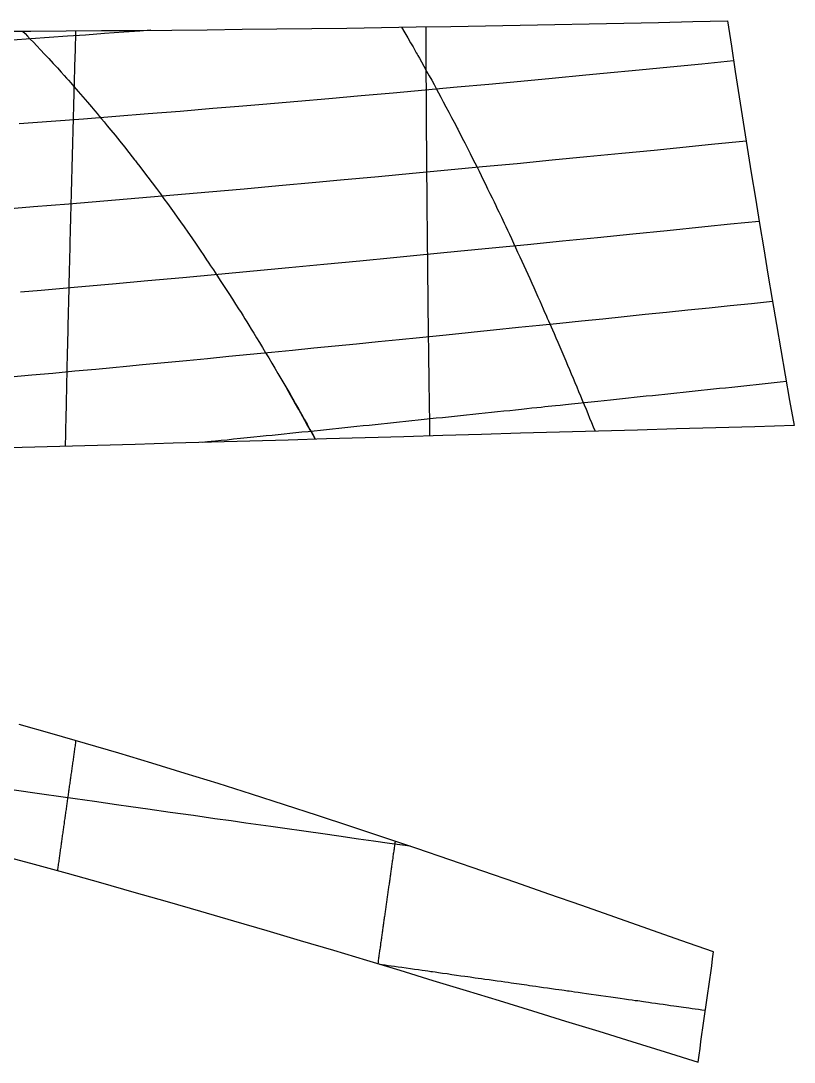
# Model space of a CAD drawing. Extents: x 0 to 10.8, y -3.3 to 3.4.
# Drawn here: x 3.274 to 4.234, y -2.164 to -0.873 of the extents above; entities that cross this region are included whole.
import ezdxf

# ---------------------------------------------------------------- set-up
doc = ezdxf.new("R2010")
doc.units = 0
doc.header["$MEASUREMENT"] = 0
for name, color, linetype in [('buttocks', 7, 'Continuous'), ('stations', 7, 'Continuous'), ('waterlines', 7, 'Continuous'), ('Борт', 7, 'Continuous'), ('Палуба', 7, 'Continuous')]:
    doc.layers.add(name, color=color, linetype=linetype)

msp = doc.modelspace()

# ---------------------------------------------------------------- linework, layer by layer
at = {"layer": 'buttocks', "color": 135}
for points in [[(3.2766, -0.8853), (3.2796, -0.8883), (3.2827, -0.8915), (3.2861, -0.8951), (3.29, -0.8991), (3.2942, -0.9035), (3.2988, -0.9084), (3.3038, -0.9137), (3.309, -0.9194), (3.3144, -0.9253), (3.3197, -0.9309), (3.3244, -0.9361), (3.3283, -0.9404), (3.3311, -0.9436), (3.3334, -0.9461), (3.3362, -0.9493), (3.3403, -0.9541), (3.3456, -0.9601), (3.3513, -0.9668), (3.3571, -0.9734), (3.3622, -0.9793), (3.3662, -0.984), (3.3691, -0.9875), (3.3717, -0.9906), (3.3745, -0.9939), (3.3778, -0.9979), (3.3816, -1.0026), (3.3861, -1.0081), (3.3913, -1.0145), (3.3971, -1.0217), (3.4029, -1.029), (3.4082, -1.0358), (3.4126, -1.0413), (3.4153, -1.0448), (3.4165, -1.0463), (3.4184, -1.0487), (3.4218, -1.0532), (3.4264, -1.0593), (3.4317, -1.0663), (3.4372, -1.0736), (3.4425, -1.0806), (3.4474, -1.0872), (3.4519, -1.0933), (3.4562, -1.0992), (3.4603, -1.1049), (3.4644, -1.1105), (3.4684, -1.1162), (3.4725, -1.122), (3.4768, -1.1281), (3.4814, -1.1347), (3.4864, -1.1419), (3.4917, -1.1496), (3.4968, -1.1571), (3.5013, -1.1637), (3.5048, -1.1689), (3.5067, -1.1717), (3.5077, -1.1731), (3.5098, -1.1763), (3.5132, -1.1815), (3.5176, -1.1882), (3.5226, -1.1957), (3.5276, -1.2034), (3.5324, -1.2108), (3.5368, -1.2177), (3.5408, -1.224), (3.5444, -1.2297), (3.5475, -1.2345), (3.55, -1.2386), (3.5523, -1.2422), (3.5547, -1.246), (3.5573, -1.2502), (3.5602, -1.2549), (3.5634, -1.2601), (3.5668, -1.2657), (3.5704, -1.2717), (3.5742, -1.2779), (3.578, -1.2842), (3.5819, -1.2907), (3.5858, -1.2971), (3.5896, -1.3035), (3.5933, -1.3098), (3.597, -1.3161), (3.6007, -1.3224), (3.6043, -1.3287), (3.6079, -1.335), (3.6116, -1.3413), (3.6152, -1.3476), (3.6188, -1.3539), (3.6224, -1.3603), (3.6259, -1.3666), (3.6295, -1.373), (3.633, -1.3793), (3.6365, -1.3857), (3.6395, -1.3909), (3.6344, -1.3819), (3.6292, -1.3728), (3.6241, -1.3638), (3.619, -1.3547), (3.6139, -1.3457), (3.6088, -1.3367), (3.6037, -1.3276)], [(3.7465, -0.8804), (3.7505, -0.8872), (3.7542, -0.8937), (3.7577, -0.8997), (3.7608, -0.9049), (3.7632, -0.9091), (3.7648, -0.912), (3.7658, -0.9137), (3.7669, -0.9156), (3.7688, -0.9189), (3.7713, -0.9235), (3.7743, -0.9289), (3.7776, -0.9348), (3.7809, -0.9407), (3.784, -0.9463), (3.7869, -0.9516), (3.7896, -0.9566), (3.7924, -0.9617), (3.7952, -0.967), (3.7983, -0.9728), (3.8017, -0.9791), (3.8052, -0.9858), (3.8086, -0.9923), (3.8117, -0.9982), (3.8142, -1.0028), (3.8157, -1.0058), (3.8163, -1.0069), (3.8173, -1.0088), (3.8192, -1.0126), (3.8219, -1.0179), (3.8251, -1.024), (3.8284, -1.0306), (3.8317, -1.0371), (3.8347, -1.0431), (3.8375, -1.0487), (3.8402, -1.054), (3.8427, -1.0591), (3.8453, -1.0642), (3.8479, -1.0696), (3.8506, -1.0751), (3.8534, -1.0809), (3.8561, -1.0865), (3.8588, -1.092), (3.8613, -1.0971), (3.8635, -1.1017), (3.8654, -1.1057), (3.8672, -1.1093), (3.8688, -1.1128), (3.8704, -1.1162), (3.8721, -1.1198), (3.8739, -1.1236), (3.8759, -1.1278), (3.878, -1.1323), (3.8803, -1.1373), (3.8828, -1.1426), (3.8854, -1.1482), (3.888, -1.1538), (3.8906, -1.1595), (3.8932, -1.1651), (3.8957, -1.1706), (3.8982, -1.176), (3.9006, -1.1814), (3.9031, -1.1868), (3.9056, -1.1922), (3.9081, -1.1978), (3.9106, -1.2035), (3.9132, -1.2092), (3.9156, -1.2147), (3.918, -1.22), (3.9202, -1.225), (3.9222, -1.2296), (3.9241, -1.2338), (3.9258, -1.2377), (3.9274, -1.2414), (3.9289, -1.2448), (3.9304, -1.2483), (3.932, -1.2519), (3.9337, -1.2559), (3.9357, -1.2605), (3.9379, -1.2656), (3.9403, -1.2711), (3.9428, -1.2769), (3.9453, -1.2827), (3.9478, -1.2885), (3.9502, -1.2942), (3.9526, -1.2997), (3.9549, -1.3052), (3.9571, -1.3105), (3.9594, -1.3159), (3.9617, -1.3213), (3.9639, -1.3267), (3.9662, -1.3322), (3.9685, -1.3377), (3.9708, -1.3432), (3.9731, -1.3487), (3.9754, -1.3542), (3.9776, -1.3597), (3.9799, -1.3652), (3.9821, -1.3706), (3.9844, -1.3761), (3.9866, -1.3816)], [(3.7572, -1.8965), (3.7315, -1.8929), (3.7119, -1.8901), (3.6931, -1.8875), (3.6689, -1.884), (3.6489, -1.8812), (3.6283, -1.8783), (3.599, -1.8741), (3.5846, -1.8721), (3.5535, -1.8677), (3.5354, -1.8651), (3.5151, -1.8623), (3.4886, -1.8585), (3.4594, -1.8544), (3.432, -1.8505), (3.4107, -1.8475), (3.3931, -1.845), (3.3656, -1.8411), (3.3417, -1.8377), (3.3267, -1.8356), (3.2977, -1.8315), (3.2662, -1.827)], [(3.7191, -2.0426), (3.7226, -2.0431), (3.7262, -2.0436), (3.7299, -2.0442), (3.7338, -2.0447), (3.7379, -2.0453), (3.7423, -2.0459), (3.7471, -2.0466), (3.7523, -2.0473), (3.7575, -2.0481), (3.7627, -2.0488), (3.7676, -2.0495), (3.7722, -2.0502), (3.776, -2.0507), (3.7791, -2.0511), (3.7813, -2.0515), (3.7831, -2.0517), (3.7851, -2.052), (3.7881, -2.0524), (3.7923, -2.053), (3.7973, -2.0537), (3.803, -2.0545), (3.8089, -2.0554), (3.8148, -2.0562), (3.8203, -2.057), (3.8251, -2.0577), (3.829, -2.0582), (3.8317, -2.0586), (3.8337, -2.0589), (3.8357, -2.0592), (3.8381, -2.0595), (3.8415, -2.06), (3.8456, -2.0606), (3.8501, -2.0612), (3.8551, -2.0619), (3.8602, -2.0626), (3.8653, -2.0633), (3.8701, -2.064), (3.8746, -2.0647), (3.8787, -2.0652), (3.8824, -2.0658), (3.8859, -2.0663), (3.8892, -2.0667), (3.8924, -2.0672), (3.8955, -2.0676), (3.8985, -2.0681), (3.9018, -2.0685), (3.9052, -2.069), (3.9089, -2.0695), (3.9131, -2.0701), (3.9177, -2.0708), (3.9226, -2.0715), (3.9277, -2.0722), (3.9327, -2.0729), (3.9375, -2.0736), (3.9418, -2.0742), (3.9454, -2.0747), (3.9483, -2.0751), (3.9504, -2.0754), (3.9524, -2.0757), (3.9547, -2.076), (3.9576, -2.0764), (3.9613, -2.077), (3.9657, -2.0776), (3.9707, -2.0783), (3.9761, -2.079), (3.9818, -2.0799), (3.9878, -2.0807), (3.9939, -2.0816), (4.0001, -2.0824), (4.0062, -2.0833), (4.0121, -2.0841), (4.0178, -2.085), (4.0232, -2.0857), (4.0281, -2.0864), (4.0326, -2.087), (4.0364, -2.0876), (4.0396, -2.088), (4.0421, -2.0884), (4.0443, -2.0887), (4.0466, -2.089), (4.0494, -2.0894), (4.0529, -2.0899), (4.057, -2.0905), (4.0616, -2.0912), (4.0665, -2.0918), (4.0713, -2.0925), (4.0761, -2.0932), (4.0804, -2.0938), (4.0842, -2.0944), (4.0875, -2.0948), (4.0905, -2.0953), (4.0934, -2.0957), (4.0964, -2.0961), (4.0996, -2.0965), (4.1031, -2.097), (4.1069, -2.0976), (4.1109, -2.0981), (4.115, -2.0987), (4.1192, -2.0993), (4.1235, -2.0999)]]:
    msp.add_lwpolyline(points, dxfattribs=at)
at = {"layer": 'stations', "color": 135}
for points in [[(3.3423, -0.8849), (3.3422, -0.89), (3.342, -0.8952), (3.3419, -0.9003), (3.3417, -0.9055), (3.3416, -0.9107), (3.3414, -0.9158), (3.3413, -0.921), (3.3411, -0.9261), (3.341, -0.9313), (3.3408, -0.9364), (3.3407, -0.9416), (3.3405, -0.9467), (3.3404, -0.9519), (3.3403, -0.957), (3.3401, -0.9622), (3.34, -0.9674), (3.3398, -0.9725), (3.3397, -0.9777), (3.3395, -0.9828), (3.3394, -0.988), (3.3393, -0.9931), (3.3391, -0.9983), (3.339, -1.0034), (3.3388, -1.0086), (3.3387, -1.0138), (3.3386, -1.0189), (3.3384, -1.0241), (3.3383, -1.0292), (3.3381, -1.0344), (3.338, -1.0395), (3.3379, -1.0447), (3.3377, -1.0498), (3.3376, -1.055), (3.3375, -1.0602), (3.3373, -1.0653), (3.3372, -1.0705), (3.3371, -1.0756), (3.3369, -1.0808), (3.3368, -1.0859), (3.3367, -1.0911), (3.3365, -1.0962), (3.3364, -1.1014), (3.3363, -1.1065), (3.3361, -1.1117), (3.336, -1.1169), (3.3359, -1.122), (3.3357, -1.1272), (3.3356, -1.1323), (3.3355, -1.1375), (3.3353, -1.1426), (3.3352, -1.1478), (3.3351, -1.1529), (3.335, -1.1581), (3.3348, -1.1633), (3.3347, -1.1684), (3.3346, -1.1736), (3.3344, -1.1787), (3.3343, -1.1839), (3.3342, -1.189), (3.3341, -1.1942), (3.3339, -1.1993), (3.3338, -1.2045), (3.3337, -1.2097), (3.3336, -1.2148), (3.3334, -1.22), (3.3333, -1.2251), (3.3332, -1.2303), (3.3331, -1.2354), (3.333, -1.2406), (3.3328, -1.2458), (3.3327, -1.2509), (3.3326, -1.2561), (3.3325, -1.2612), (3.3323, -1.2664), (3.3322, -1.2715), (3.3321, -1.2767), (3.332, -1.2818), (3.3319, -1.287), (3.3317, -1.2922), (3.3316, -1.2973), (3.3315, -1.3025), (3.3314, -1.3076), (3.3313, -1.3128), (3.3312, -1.3179), (3.331, -1.3231), (3.3309, -1.3282), (3.3308, -1.3334), (3.3307, -1.3386), (3.3306, -1.3437), (3.3305, -1.3489), (3.3304, -1.354), (3.3302, -1.3592), (3.3301, -1.3643), (3.33, -1.3695), (3.3299, -1.3747), (3.3298, -1.3798), (3.3297, -1.385), (3.3296, -1.3901), (3.3294, -1.3953), (3.3293, -1.4004)], [(3.7767, -0.8799), (3.7767, -0.885), (3.7767, -0.8901), (3.7767, -0.8953), (3.7768, -0.9004), (3.7768, -0.9055), (3.7768, -0.9107), (3.7768, -0.9158), (3.7768, -0.9209), (3.7768, -0.9261), (3.7769, -0.9312), (3.7769, -0.9363), (3.7769, -0.9415), (3.7769, -0.9466), (3.777, -0.9517), (3.777, -0.9569), (3.777, -0.962), (3.777, -0.9671), (3.7771, -0.9722), (3.7771, -0.9774), (3.7771, -0.9825), (3.7771, -0.9876), (3.7772, -0.9927), (3.7772, -0.9978), (3.7772, -1.003), (3.7773, -1.0082), (3.7773, -1.0134), (3.7773, -1.0186), (3.7774, -1.0238), (3.7774, -1.0289), (3.7774, -1.034), (3.7775, -1.0389), (3.7775, -1.0437), (3.7775, -1.0485), (3.7776, -1.0534), (3.7776, -1.0585), (3.7777, -1.0639), (3.7777, -1.0696), (3.7778, -1.0759), (3.7778, -1.0822), (3.7779, -1.0883), (3.7779, -1.0936), (3.7779, -1.0978), (3.778, -1.1005), (3.778, -1.1015), (3.778, -1.1032), (3.778, -1.1067), (3.7781, -1.1116), (3.7781, -1.1175), (3.7782, -1.1238), (3.7782, -1.1303), (3.7783, -1.1364), (3.7784, -1.1421), (3.7784, -1.1473), (3.7785, -1.1523), (3.7785, -1.1571), (3.7786, -1.1619), (3.7786, -1.1667), (3.7787, -1.1717), (3.7787, -1.1768), (3.7788, -1.1819), (3.7788, -1.1872), (3.7789, -1.1924), (3.7789, -1.1976), (3.779, -1.2028), (3.779, -1.2079), (3.7791, -1.2131), (3.7792, -1.2182), (3.7792, -1.2233), (3.7793, -1.2284), (3.7793, -1.2335), (3.7794, -1.2386), (3.7795, -1.2438), (3.7795, -1.2489), (3.7796, -1.254), (3.7797, -1.2592), (3.7797, -1.2643), (3.7798, -1.2694), (3.7799, -1.2746), (3.7799, -1.2797), (3.78, -1.2848), (3.7801, -1.29), (3.7801, -1.2951), (3.7802, -1.3002), (3.7803, -1.3053), (3.7803, -1.3105), (3.7804, -1.3156), (3.7805, -1.3207), (3.7805, -1.3259), (3.7806, -1.331), (3.7807, -1.3361), (3.7808, -1.3413), (3.7808, -1.3464), (3.7809, -1.3515), (3.781, -1.3567), (3.7811, -1.3618), (3.7811, -1.3669), (3.7812, -1.3721), (3.7813, -1.3772), (3.7814, -1.3823), (3.7814, -1.3875)], [(3.3425, -1.7655), (3.3423, -1.7671), (3.342, -1.7687), (3.3418, -1.7703), (3.3416, -1.7719), (3.3413, -1.7735), (3.3411, -1.7751), (3.3409, -1.7767), (3.3407, -1.7784), (3.3404, -1.78), (3.3402, -1.7816), (3.34, -1.7832), (3.3397, -1.7848), (3.3395, -1.7864), (3.3393, -1.788), (3.3391, -1.7896), (3.3388, -1.7913), (3.3386, -1.7929), (3.3384, -1.7945), (3.3381, -1.7961), (3.3379, -1.7977), (3.3377, -1.7993), (3.3375, -1.8009), (3.3372, -1.8025), (3.337, -1.8041), (3.3368, -1.8058), (3.3365, -1.8074), (3.3363, -1.809), (3.3361, -1.8106), (3.3359, -1.8122), (3.3356, -1.8138), (3.3354, -1.8154), (3.3352, -1.817), (3.335, -1.8187), (3.3347, -1.8203), (3.3345, -1.8219), (3.3343, -1.8235), (3.334, -1.8251), (3.3338, -1.8267), (3.3336, -1.8283), (3.3333, -1.8299), (3.3331, -1.8315), (3.3329, -1.8332), (3.3327, -1.8348), (3.3324, -1.8364), (3.3322, -1.838), (3.332, -1.8396), (3.3318, -1.8412), (3.3315, -1.8428), (3.3313, -1.8444), (3.3311, -1.846), (3.3308, -1.8477), (3.3306, -1.8493), (3.3304, -1.8509), (3.3302, -1.8525), (3.3299, -1.8541), (3.3297, -1.8557), (3.3295, -1.8573), (3.3292, -1.8589), (3.329, -1.8606), (3.3288, -1.8622), (3.3286, -1.8638), (3.3283, -1.8654), (3.3281, -1.867), (3.3279, -1.8686), (3.3276, -1.8702), (3.3274, -1.8718), (3.3272, -1.8734), (3.327, -1.8751), (3.3267, -1.8767), (3.3265, -1.8783), (3.3263, -1.8799), (3.326, -1.8815), (3.3258, -1.8831), (3.3256, -1.8847), (3.3254, -1.8863), (3.3251, -1.888), (3.3249, -1.8896), (3.3247, -1.8912), (3.3244, -1.8928), (3.3242, -1.8944), (3.324, -1.896), (3.3238, -1.8976), (3.3235, -1.8992), (3.3233, -1.9008), (3.3231, -1.9025), (3.3228, -1.9041), (3.3226, -1.9057), (3.3224, -1.9073), (3.3222, -1.9089), (3.3219, -1.9105), (3.3217, -1.9121), (3.3215, -1.9137), (3.3213, -1.9154), (3.3211, -1.917), (3.3208, -1.9186), (3.3206, -1.9202), (3.3204, -1.9218), (3.3202, -1.9234), (3.32, -1.925), (3.3198, -1.9267)], [(3.7177, -2.0422), (3.7179, -2.0407), (3.718, -2.0392), (3.7182, -2.0376), (3.7184, -2.0361), (3.7186, -2.0346), (3.7188, -2.0331), (3.719, -2.0316), (3.7192, -2.03), (3.7194, -2.0285), (3.7196, -2.027), (3.7198, -2.0255), (3.7201, -2.024), (3.7203, -2.0224), (3.7205, -2.0209), (3.7207, -2.0194), (3.7209, -2.0179), (3.7211, -2.0164), (3.7213, -2.0149), (3.7216, -2.0133), (3.7218, -2.0118), (3.722, -2.0103), (3.7222, -2.0088), (3.7224, -2.0073), (3.7226, -2.0058), (3.7229, -2.0042), (3.7231, -2.0027), (3.7233, -2.0012), (3.7235, -1.9997), (3.7237, -1.9982), (3.7239, -1.9966), (3.7241, -1.9951), (3.7244, -1.9936), (3.7246, -1.9921), (3.7248, -1.9906), (3.725, -1.9891), (3.7252, -1.9875), (3.7254, -1.986), (3.7256, -1.9845), (3.7259, -1.983), (3.7261, -1.9815), (3.7263, -1.98), (3.7265, -1.9784), (3.7267, -1.9769), (3.7269, -1.9754), (3.7272, -1.9739), (3.7274, -1.9724), (3.7276, -1.9708), (3.7278, -1.9693), (3.728, -1.9678), (3.7282, -1.9663), (3.7284, -1.9648), (3.7287, -1.9633), (3.7289, -1.9617), (3.7291, -1.9602), (3.7293, -1.9587), (3.7295, -1.9572), (3.7297, -1.9557), (3.73, -1.9541), (3.7302, -1.9526), (3.7304, -1.9511), (3.7306, -1.9496), (3.7308, -1.9481), (3.731, -1.9466), (3.7312, -1.945), (3.7315, -1.9435), (3.7317, -1.942), (3.7319, -1.9405), (3.7321, -1.939), (3.7323, -1.9375), (3.7325, -1.9359), (3.7328, -1.9344), (3.733, -1.9329), (3.7332, -1.9314), (3.7334, -1.9299), (3.7336, -1.9283), (3.7338, -1.9268), (3.734, -1.9253), (3.7343, -1.9238), (3.7345, -1.9223), (3.7347, -1.9208), (3.7349, -1.9192), (3.7351, -1.9177), (3.7353, -1.9162), (3.7355, -1.9147), (3.7358, -1.9132), (3.736, -1.9116), (3.7362, -1.9101), (3.7364, -1.9086), (3.7366, -1.9071), (3.7368, -1.9056), (3.737, -1.9041), (3.7373, -1.9025), (3.7375, -1.901), (3.7377, -1.8995), (3.7379, -1.898), (3.7381, -1.8965), (3.7383, -1.895), (3.7386, -1.8934), (3.7388, -1.8919), (3.739, -1.8904)]]:
    msp.add_lwpolyline(points, dxfattribs=at)
at = {"layer": 'waterlines', "color": 135}
for points in [[(3.4358, -0.8842), (3.422, -0.8852), (3.4021, -0.8867), (3.3781, -0.8884), (3.3547, -0.8901), (3.3323, -0.8917), (3.3097, -0.8933), (3.2868, -0.8949), (3.264, -0.8964)], [(4.1585, -0.9223), (4.1192, -0.9262), (4.0797, -0.93), (4.0415, -0.9337), (3.997, -0.9379), (3.9752, -0.94), (3.9333, -0.944), (3.8947, -0.9476), (3.855, -0.9513), (3.8154, -0.9549), (3.7759, -0.9585), (3.7362, -0.9621), (3.6966, -0.9656), (3.6566, -0.9691), (3.6179, -0.9725), (3.5746, -0.9762), (3.5449, -0.9787), (3.5124, -0.9814), (3.4718, -0.9848), (3.4322, -0.988), (3.3921, -0.9912), (3.3521, -0.9943), (3.3121, -0.9973), (3.2721, -1.0003)], [(4.1741, -1.0219), (4.1312, -1.0261), (4.0876, -1.0305), (4.06, -1.0332), (4.02, -1.0371), (3.9764, -1.0414), (3.9334, -1.0455), (3.8902, -1.0497), (3.847, -1.0538), (3.8038, -1.0579), (3.7602, -1.062), (3.718, -1.066), (3.6709, -1.0703), (3.6401, -1.0732), (3.5942, -1.0773), (3.5512, -1.0812), (3.5077, -1.085), (3.4642, -1.0888), (3.4208, -1.0925), (3.3773, -1.0962), (3.3338, -1.0998), (3.2902, -1.1033), (3.247, -1.1068)], [(4.1902, -1.1214), (4.1548, -1.1249), (4.1227, -1.1282), (4.0762, -1.1329), (4.0336, -1.1372), (3.9898, -1.1415), (3.9463, -1.1459), (3.9028, -1.1502), (3.8589, -1.1545), (3.8161, -1.1587), (3.7698, -1.1633), (3.7367, -1.1665), (3.6947, -1.1706), (3.65, -1.1748), (3.6067, -1.179), (3.5629, -1.1831), (3.5192, -1.1872), (3.4755, -1.1912), (3.4318, -1.1952), (3.3879, -1.1991), (3.345, -1.2029), (3.2994, -1.2069), (3.2741, -1.2091)], [(4.2069, -1.2208), (4.1806, -1.2235), (4.1543, -1.2262), (4.128, -1.2289), (4.1016, -1.2316), (4.0753, -1.2343), (4.0489, -1.237), (4.0226, -1.2397), (3.9963, -1.2424), (3.9698, -1.2451), (3.9431, -1.2478), (3.9177, -1.2504), (3.8917, -1.2531), (3.8606, -1.2563), (3.8365, -1.2587), (3.8253, -1.2598), (3.7976, -1.2627), (3.7689, -1.2656), (3.7435, -1.2681), (3.7174, -1.2707), (3.6907, -1.2734), (3.6643, -1.2761), (3.6379, -1.2787), (3.6115, -1.2813), (3.5851, -1.2839), (3.5587, -1.2865), (3.5322, -1.2891), (3.506, -1.2917), (3.48, -1.2942), (3.4525, -1.2968), (3.4254, -1.2994), (3.4053, -1.3013), (3.3883, -1.3029), (3.3672, -1.3049), (3.3412, -1.3073), (3.314, -1.3098), (3.2878, -1.3122), (3.2617, -1.3146)], [(4.224, -1.3201), (4.2164, -1.3209), (4.2089, -1.3216), (4.2014, -1.3224), (4.1938, -1.3232), (4.1863, -1.324), (4.1787, -1.3248), (4.1712, -1.3256), (4.1636, -1.3264), (4.1561, -1.3272), (4.1486, -1.328), (4.141, -1.3288), (4.1335, -1.3296), (4.1259, -1.3304), (4.1184, -1.3312), (4.1109, -1.3319), (4.1033, -1.3327), (4.0958, -1.3335), (4.0882, -1.3343), (4.0806, -1.3351), (4.073, -1.3359), (4.0654, -1.3367), (4.0578, -1.3375), (4.0502, -1.3383), (4.0427, -1.3391), (4.0353, -1.3399), (4.0279, -1.3407), (4.0205, -1.3414), (4.0131, -1.3422), (4.0056, -1.343), (3.998, -1.3438), (3.9902, -1.3446), (3.982, -1.3455), (3.9737, -1.3464), (3.9655, -1.3472), (3.9575, -1.3481), (3.9501, -1.3488), (3.9433, -1.3495), (3.9376, -1.3502), (3.9328, -1.3507), (3.9285, -1.3511), (3.9242, -1.3515), (3.9196, -1.352), (3.9142, -1.3526), (3.9083, -1.3532), (3.902, -1.3539), (3.8952, -1.3546), (3.8881, -1.3553), (3.8808, -1.3561), (3.8733, -1.3569), (3.8657, -1.3577), (3.858, -1.3585), (3.8503, -1.3593), (3.8426, -1.3601), (3.8349, -1.3609), (3.8273, -1.3617), (3.8198, -1.3625), (3.8122, -1.3633), (3.8047, -1.3641), (3.7972, -1.3649), (3.7897, -1.3656), (3.7821, -1.3664), (3.7745, -1.3672), (3.767, -1.368), (3.7594, -1.3688), (3.7518, -1.3696), (3.7442, -1.3704), (3.7367, -1.3712), (3.7291, -1.372), (3.7215, -1.3727), (3.714, -1.3735), (3.7064, -1.3743), (3.6989, -1.3751), (3.6913, -1.3759), (3.6838, -1.3767), (3.6763, -1.3774), (3.6687, -1.3782), (3.6611, -1.379), (3.6535, -1.3798), (3.6459, -1.3806), (3.6383, -1.3814), (3.6307, -1.3822), (3.6231, -1.3829), (3.6156, -1.3837), (3.6082, -1.3845), (3.6008, -1.3852), (3.5935, -1.386), (3.5861, -1.3867), (3.5787, -1.3875), (3.5711, -1.3883), (3.5633, -1.3891), (3.5551, -1.3899), (3.5467, -1.3908), (3.5383, -1.3916), (3.5302, -1.3925), (3.5227, -1.3932), (3.516, -1.3939), (3.5103, -1.3945), (3.5059, -1.3949), (3.5024, -1.3953), (3.4993, -1.3956)]]:
    msp.add_lwpolyline(points, dxfattribs=at)
at = {"layer": 'Борт', "color": 134}
for points in [[(3.243, -0.8855), (3.2869, -0.8852), (3.3307, -0.885), (3.3745, -0.8847), (3.4182, -0.8843), (3.4618, -0.8839), (3.5053, -0.8835), (3.5487, -0.883), (3.5921, -0.8825), (3.6354, -0.882), (3.6786, -0.8814), (3.7217, -0.8807), (3.7648, -0.8801), (3.8078, -0.8794), (3.8508, -0.8786), (3.8937, -0.8779), (3.9366, -0.8771), (3.9795, -0.8762), (4.0224, -0.8754), (4.0652, -0.8744), (4.1081, -0.8735), (4.1509, -0.8725), (4.1557, -0.9039), (4.1605, -0.9354), (4.1654, -0.9668), (4.1703, -0.9982), (4.1753, -1.0297), (4.1804, -1.0611), (4.1855, -1.0925), (4.1906, -1.1238), (4.1958, -1.1552), (4.2011, -1.1866), (4.2064, -1.218), (4.2117, -1.2493), (4.2171, -1.2807), (4.2226, -1.312), (4.228, -1.3433), (4.2336, -1.3747)], [(4.2336, -1.3747), (4.185, -1.376), (4.1364, -1.3774), (4.0878, -1.3787), (4.0393, -1.3801), (3.9908, -1.3815), (3.9424, -1.3828), (3.894, -1.3842), (3.8458, -1.3856), (3.7976, -1.387), (3.7495, -1.3884), (3.7015, -1.3898), (3.6536, -1.3911), (3.6058, -1.3925), (3.5582, -1.3939), (3.5108, -1.3953), (3.4635, -1.3966), (3.4163, -1.398), (3.3694, -1.3993), (3.3226, -1.4006), (3.276, -1.4019), (3.2296, -1.4031)]]:
    msp.add_lwpolyline(points, dxfattribs=at)
at = {"layer": 'Палуба', "color": 9}
msp.add_lwpolyline([(3.2493, -1.9074), (3.2907, -1.9186), (3.332, -1.93), (3.3733, -1.9415), (3.4146, -1.9532), (3.4559, -1.965), (3.4971, -1.9768), (3.5383, -1.9888), (3.5796, -2.001), (3.6208, -2.0132), (3.662, -2.0254), (3.7031, -2.0378), (3.7443, -2.0503), (3.7855, -2.0628), (3.8266, -2.0753), (3.8678, -2.0879), (3.9089, -2.1006), (3.9501, -2.1133), (3.9912, -2.126), (4.0323, -2.1388), (4.0735, -2.1515), (4.1146, -2.1643), (4.1156, -2.1557), (4.1168, -2.1472), (4.118, -2.1387), (4.1192, -2.1301), (4.1204, -2.1216), (4.1216, -2.113), (4.1228, -2.1045), (4.1241, -2.096), (4.1253, -2.0874), (4.1265, -2.0789), (4.1277, -2.0703), (4.1289, -2.0618), (4.1301, -2.0533), (4.1313, -2.0447), (4.1325, -2.0362), (4.1337, -2.0276), (4.0929, -2.0132), (4.052, -1.9988), (4.0111, -1.9844), (3.9702, -1.97), (3.9293, -1.9557), (3.8883, -1.9415), (3.8474, -1.9273), (3.8065, -1.9133), (3.7655, -1.8993), (3.7245, -1.8855), (3.6835, -1.8718), (3.6425, -1.8583), (3.6015, -1.845), (3.5604, -1.8318), (3.5193, -1.8188), (3.4782, -1.806), (3.437, -1.7934), (3.3958, -1.7811), (3.3546, -1.769), (3.3134, -1.7571), (3.2721, -1.7454)], dxfattribs=at)

doc.saveas('drawing.dxf')
